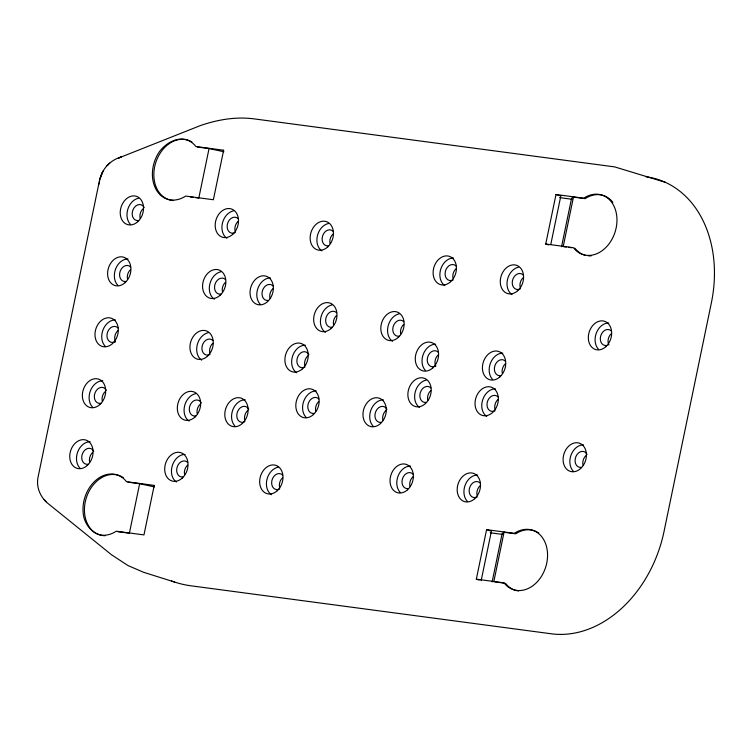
<?xml version="1.0" encoding="UTF-8"?>
<svg xmlns="http://www.w3.org/2000/svg" width="752" height="752" viewBox="0 0 752 752"><rect width="100%" height="100%" fill="white"/><g stroke="black" fill="none" stroke-linecap="round" stroke-linejoin="round"><path stroke-width="1.13" d="M99.264 184.005C99.706 171.409 109.284 160.167 121.335 156.952L118.365 158.127L200.455 125.546C217.864 119.606 236.006 116.438 254.373 118.91L614.666 166.897L665.219 182.275M99.414 180.912L38.164 476.665C35.682 487.324 40.749 498.256 49.35 504.573L111.559 554.797L127.953 565.532L143.359 572.206L174.699 582.086M154.498 486.911L139.646 483.715L129.391 533.224L117.707 531.673M223.908 151.754L209.047 148.567L198.801 198.077L195.614 197.654M476.326 579.172L486.582 529.662L514.283 533.347A31.227 23.801 -72.5 0 1 544.89 541.957A31.227 23.801 -72.5 0 1 536.458 582.64A31.227 23.801 -72.5 0 1 504.037 582.856L476.326 579.172L479.221 580.083M545.736 244.015L555.991 194.505L583.693 198.199A31.227 23.801 -72.5 0 1 614.29 206.809A31.227 23.801 -72.5 0 1 605.868 247.493A31.227 23.801 -72.5 0 1 573.438 247.709L545.736 244.015L548.631 244.926M481.148 580.694L491.404 531.175L486.582 529.662M550.793 244.409L560.804 196.028L555.991 194.505M492.137 581.879L502.157 533.488L504.047 532.247L515.731 533.807A31.227 23.801 -72.5 0 1 538.855 533.102M561.547 246.722L571.567 198.331L573.456 197.099L585.141 198.65A31.227 23.801 -72.5 0 1 612.861 202.391M493.801 581.757L504.047 532.247M573.456 197.099L563.201 246.609L566.388 247.032M108.579 164.124L107.019 165.637L109.811 162.987M197.372 147.007L209.047 148.567M559.695 197.626L571.934 199.261M190.303 196.939L193.49 197.372M568.512 247.314L571.699 247.737M127.962 482.164L139.646 483.715M490.285 532.783L502.524 534.418M494.863 581.898L504.413 583.176M44.124 499.497L46.032 501.716M646.006 176.767A117.105 89.253 -72.5 0 1 711.364 302.887L664.044 531.401A117.105 89.253 -72.5 0 1 551.357 633.795L191.064 585.817A156.143 119.004 -72.5 0 1 171.531 580.986M400.713 333.926A8.197 6.251 -72.5 0 1 403.702 324.403M382.862 420.105A8.197 6.251 -72.5 0 1 385.851 410.583M315.718 411.165A8.197 6.251 -72.5 0 1 318.707 401.643M333.568 324.986A8.197 6.251 -72.5 0 1 336.558 315.464M102.263 401.07A8.197 6.251 -72.5 0 1 105.252 391.548M197.221 413.722A8.197 6.251 -72.5 0 1 200.211 404.2M222.46 291.851A8.197 6.251 -72.5 0 1 225.45 282.32M127.502 279.199A8.197 6.251 -72.5 0 1 130.491 269.677M115.526 341.925A8.197 6.251 -72.5 0 1 117.867 330.617M209.836 352.782A8.197 6.251 -72.5 0 1 212.835 343.26M184.597 474.662A8.197 6.251 -72.5 0 1 187.596 465.14M89.638 462.01A8.197 6.251 -72.5 0 1 92.628 452.488M140.116 218.259A8.197 6.251 -72.5 0 1 143.106 208.736M235.075 230.911A8.197 6.251 -72.5 0 1 238.074 221.389M330.043 243.554A8.197 6.251 -72.5 0 1 333.033 234.032M269.94 298.168A8.197 6.251 -72.5 0 1 272.929 288.646M304.804 365.434A8.197 6.251 -72.5 0 1 307.794 355.912M244.701 420.048A8.197 6.251 -72.5 0 1 247.69 410.526M279.565 487.305A8.197 6.251 -72.5 0 1 282.555 477.783M520.158 287.217A8.197 6.251 -72.5 0 1 523.148 277.695M453.014 278.278A8.197 6.251 -72.5 0 1 456.003 268.755M435.812 366.243A8.197 6.251 -72.5 0 1 438.162 354.925M502.317 373.396A8.197 6.251 -72.5 0 1 505.306 363.874M427.775 400.149A8.197 6.251 -72.5 0 1 430.764 390.626M494.919 409.088A8.197 6.251 -72.5 0 1 497.909 399.566M409.925 486.328A8.197 6.251 -72.5 0 1 412.923 476.806M477.078 495.267A8.197 6.251 -72.5 0 1 480.067 485.745M582.997 465.103A8.197 6.251 -72.5 0 1 585.987 455.571M608.885 345.008A8.197 6.251 -72.5 0 1 611.226 333.7M591.204 255.849A31.227 23.801 -72.5 0 1 588.083 255.783M585.056 255.21A31.227 23.801 -72.5 0 1 574.885 248.16M518.673 590.94A31.227 23.801 -72.5 0 1 505.476 583.317M105.242 535.706A31.227 23.801 -72.5 0 1 86.264 498.021A31.227 23.801 -72.5 0 1 123.347 477.736M173.618 200.53A31.227 23.801 -72.5 0 1 155.673 162.864A31.227 23.801 -72.5 0 1 191.892 142.015M467.349 501.34A14.833 11.308 -72.5 0 1 465.225 484.955A14.833 11.308 -72.5 0 1 477.595 475.01M477.266 496.903A8.197 6.251 -72.5 0 1 469.351 488.725A8.197 6.251 -72.5 0 1 480.133 483.047M486.76 416.467A14.833 11.308 -72.5 0 1 482.643 399.998A14.833 11.308 -72.5 0 1 495.436 388.831M495.117 410.724A8.197 6.251 -72.5 0 1 487.202 402.546A8.197 6.251 -72.5 0 1 497.984 396.868M492.588 379.469A14.833 11.308 -72.5 0 1 490.464 363.084A14.833 11.308 -72.5 0 1 502.834 353.139M500.841 375.624A8.197 6.251 -72.5 0 1 494.863 365.82A8.197 6.251 -72.5 0 1 505.372 361.176M425.444 370.52A14.833 11.308 -72.5 0 1 423.32 354.145A14.833 11.308 -72.5 0 1 435.681 344.19M435.361 366.083A8.197 6.251 -72.5 0 1 427.446 357.914A8.197 6.251 -72.5 0 1 438.228 352.227M419.616 407.528A14.833 11.308 -72.5 0 1 415.151 392.309A14.833 11.308 -72.5 0 1 426.262 380.07M426.299 402.376A8.197 6.251 -72.5 0 1 420.321 392.572A8.197 6.251 -72.5 0 1 430.84 387.929M400.205 492.4A14.833 11.308 -72.5 0 1 398.081 476.016A14.833 11.308 -72.5 0 1 410.442 466.071M408.458 488.556A8.197 6.251 -72.5 0 1 402.48 478.751A8.197 6.251 -72.5 0 1 412.989 474.108M511.999 294.596A14.833 11.308 -72.5 0 1 507.534 279.377A14.833 11.308 -72.5 0 1 518.645 267.139M520.356 288.843A8.197 6.251 -72.5 0 1 512.441 280.675A8.197 6.251 -72.5 0 1 523.223 274.997M444.855 285.647A14.833 11.308 -72.5 0 1 440.738 269.188A14.833 11.308 -72.5 0 1 453.531 258.011M453.212 279.904A8.197 6.251 -72.5 0 1 445.297 271.735A8.197 6.251 -72.5 0 1 456.079 266.048M373.142 426.177A14.833 11.308 -72.5 0 1 371.018 409.793A14.833 11.308 -72.5 0 1 383.379 399.848M381.386 422.333A8.197 6.251 -72.5 0 1 375.784 411.523A8.197 6.251 -72.5 0 1 386.951 409.323M392.553 341.305A14.833 11.308 -72.5 0 1 388.088 326.086A14.833 11.308 -72.5 0 1 399.199 313.847M399.237 336.153A8.197 6.251 -72.5 0 1 393.258 326.349A8.197 6.251 -72.5 0 1 403.777 321.706M325.409 332.356A14.833 11.308 -72.5 0 1 320.944 317.147A14.833 11.308 -72.5 0 1 332.055 304.908M332.093 327.214A8.197 6.251 -72.5 0 1 326.114 317.41A8.197 6.251 -72.5 0 1 336.623 312.757M305.998 417.238A14.833 11.308 -72.5 0 1 303.874 400.854A14.833 11.308 -72.5 0 1 316.235 390.899M314.242 413.393A8.197 6.251 -72.5 0 1 308.264 403.58A8.197 6.251 -72.5 0 1 318.782 398.936M176.438 482.032A14.833 11.308 -72.5 0 1 172.321 465.573A14.833 11.308 -72.5 0 1 185.114 454.396M183.131 476.89A8.197 6.251 -72.5 0 1 177.152 467.077A8.197 6.251 -72.5 0 1 187.662 462.433M189.062 421.101A14.833 11.308 -72.5 0 1 184.597 405.883A14.833 11.308 -72.5 0 1 195.708 393.644M195.746 415.95A8.197 6.251 -72.5 0 1 190.143 405.14A8.197 6.251 -72.5 0 1 201.31 402.94M201.677 360.161A14.833 11.308 -72.5 0 1 197.212 344.942A14.833 11.308 -72.5 0 1 208.332 332.704M210.034 354.418A8.197 6.251 -72.5 0 1 202.119 346.24A8.197 6.251 -72.5 0 1 212.901 340.562M214.301 299.221A14.833 11.308 -72.5 0 1 209.836 284.002A14.833 11.308 -72.5 0 1 220.947 271.763M220.985 294.079A8.197 6.251 -72.5 0 1 215.006 284.265A8.197 6.251 -72.5 0 1 225.525 279.622M226.916 238.29A14.833 11.308 -72.5 0 1 222.451 223.071A14.833 11.308 -72.5 0 1 233.571 210.833M235.273 232.537A8.197 6.251 -72.5 0 1 227.358 224.369A8.197 6.251 -72.5 0 1 238.14 218.691M79.919 468.082A14.833 11.308 -72.5 0 1 77.794 451.698A14.833 11.308 -72.5 0 1 90.155 441.753M88.163 464.238A8.197 6.251 -72.5 0 1 82.56 453.428A8.197 6.251 -72.5 0 1 93.727 451.228M92.543 407.142A14.833 11.308 -72.5 0 1 90.409 390.767A14.833 11.308 -72.5 0 1 102.78 380.813M100.787 403.307A8.197 6.251 -72.5 0 1 95.184 392.488A8.197 6.251 -72.5 0 1 106.352 390.297M105.158 346.211A14.833 11.308 -72.5 0 1 103.033 329.827A14.833 11.308 -72.5 0 1 115.394 319.882M115.075 341.765A8.197 6.251 -72.5 0 1 107.16 333.597A8.197 6.251 -72.5 0 1 117.942 327.919M117.782 285.271A14.833 11.308 -72.5 0 1 115.648 268.887A14.833 11.308 -72.5 0 1 128.019 258.942M126.026 281.427A8.197 6.251 -72.5 0 1 120.047 271.622A8.197 6.251 -72.5 0 1 130.566 266.979M130.397 224.331A14.833 11.308 -72.5 0 1 127.84 209.178A14.833 11.308 -72.5 0 1 138.603 198.18M138.641 220.496A8.197 6.251 -72.5 0 1 133.038 209.676A8.197 6.251 -72.5 0 1 144.205 207.486M573.278 471.166A14.833 11.308 -72.5 0 1 571.144 454.791A14.833 11.308 -72.5 0 1 583.514 444.836M581.522 467.33A8.197 6.251 -72.5 0 1 575.919 456.511A8.197 6.251 -72.5 0 1 587.086 454.321M598.517 349.295A14.833 11.308 -72.5 0 1 596.383 332.91A14.833 11.308 -72.5 0 1 608.753 322.965M606.761 345.45A8.197 6.251 -72.5 0 1 600.782 335.646A8.197 6.251 -72.5 0 1 611.301 331.002M271.406 494.684A14.833 11.308 -72.5 0 1 266.941 479.466A14.833 11.308 -72.5 0 1 278.052 467.227M279.753 488.932A8.197 6.251 -72.5 0 1 271.839 480.763A8.197 6.251 -72.5 0 1 282.62 475.085M234.981 426.111A14.833 11.308 -72.5 0 1 232.857 409.737A14.833 11.308 -72.5 0 1 245.218 399.782M244.898 421.675A8.197 6.251 -72.5 0 1 237.162 418.244A8.197 6.251 -72.5 0 1 240.48 407.669A8.197 6.251 -72.5 0 1 248.79 409.267M296.645 372.804A14.833 11.308 -72.5 0 1 292.519 356.345A14.833 11.308 -72.5 0 1 305.321 345.168M304.992 367.061A8.197 6.251 -72.5 0 1 297.256 363.63A8.197 6.251 -72.5 0 1 300.574 353.055A8.197 6.251 -72.5 0 1 308.893 354.653M260.22 304.24A14.833 11.308 -72.5 0 1 258.096 287.856A14.833 11.308 -72.5 0 1 270.457 277.911M268.464 300.396A8.197 6.251 -72.5 0 1 262.486 290.592A8.197 6.251 -72.5 0 1 273.004 285.948M321.884 250.933A14.833 11.308 -72.5 0 1 317.419 235.714A14.833 11.308 -72.5 0 1 328.53 223.476M328.568 245.782A8.197 6.251 -72.5 0 1 322.589 235.978A8.197 6.251 -72.5 0 1 333.098 231.334M154.216 485.397L143.97 534.907L116.259 531.222A31.227 23.801 -72.5 0 1 106.135 535.104C95.184 536.768 86.245 526.955 83.829 517.094A31.227 23.801 -72.5 0 1 96.294 479.908A31.227 23.801 -72.5 0 1 126.515 481.703L154.216 485.397M223.626 150.24L213.371 199.75L185.669 196.065A31.227 23.801 -72.5 0 1 156.35 189.936A31.227 23.801 -72.5 0 1 159.537 151.509C165.882 143.228 177.312 136.187 187.906 140.248A31.227 23.801 -72.5 0 1 195.924 146.555L223.626 150.24M102.187 172.998L99.856 179.145L103.099 171.042L102.187 172.998M474.691 498.726A14.833 11.308 -72.5 0 0 474.653 473.845A14.833 11.308 -72.5 0 0 457.169 489.731A14.833 11.308 -72.5 0 0 474.691 498.726M492.541 412.547A14.833 11.308 -72.5 0 0 492.494 387.665A14.833 11.308 -72.5 0 0 475.02 403.551A14.833 11.308 -72.5 0 0 492.541 412.547M499.93 376.855A14.833 11.308 -72.5 0 0 499.892 351.964A14.833 11.308 -72.5 0 0 482.408 367.85A14.833 11.308 -72.5 0 0 499.93 376.855M432.785 367.907A14.833 11.308 -72.5 0 0 432.748 343.025A14.833 11.308 -72.5 0 0 415.264 358.911A14.833 11.308 -72.5 0 0 432.785 367.907M425.397 403.608A14.833 11.308 -72.5 0 0 425.35 378.717A14.833 11.308 -72.5 0 0 407.866 394.603A14.833 11.308 -72.5 0 0 425.397 403.608M407.546 489.787A14.833 11.308 -72.5 0 0 407.509 464.896A14.833 11.308 -72.5 0 0 390.025 480.782A14.833 11.308 -72.5 0 0 407.546 489.787M517.78 290.676A14.833 11.308 -72.5 0 0 517.733 265.785A14.833 11.308 -72.5 0 0 500.259 281.671A14.833 11.308 -72.5 0 0 517.78 290.676M450.636 281.727A14.833 11.308 -72.5 0 0 450.589 256.846A14.833 11.308 -72.5 0 0 433.105 272.732A14.833 11.308 -72.5 0 0 450.636 281.727M380.484 423.564A14.833 11.308 -72.5 0 0 380.437 398.673A14.833 11.308 -72.5 0 0 362.962 414.559A14.833 11.308 -72.5 0 0 380.484 423.564M398.325 337.385A14.833 11.308 -72.5 0 0 398.287 312.494A14.833 11.308 -72.5 0 0 380.803 328.38A14.833 11.308 -72.5 0 0 398.325 337.385M331.181 328.445A14.833 11.308 -72.5 0 0 331.143 303.554A14.833 11.308 -72.5 0 0 313.659 319.44A14.833 11.308 -72.5 0 0 331.181 328.445M313.34 414.615A14.833 11.308 -72.5 0 0 313.293 389.733A14.833 11.308 -72.5 0 0 295.809 405.619A14.833 11.308 -72.5 0 0 313.34 414.615M182.219 478.112A14.833 11.308 -72.5 0 0 182.181 453.23A14.833 11.308 -72.5 0 0 164.697 469.116A14.833 11.308 -72.5 0 0 182.219 478.112M194.834 417.181A14.833 11.308 -72.5 0 0 194.796 392.29A14.833 11.308 -72.5 0 0 177.312 408.176A14.833 11.308 -72.5 0 0 194.834 417.181M207.458 356.241A14.833 11.308 -72.5 0 0 207.42 331.359A14.833 11.308 -72.5 0 0 189.936 347.245A14.833 11.308 -72.5 0 0 207.458 356.241M220.073 295.301A14.833 11.308 -72.5 0 0 220.035 270.419A14.833 11.308 -72.5 0 0 202.551 286.305A14.833 11.308 -72.5 0 0 220.073 295.301M232.697 234.37A14.833 11.308 -72.5 0 0 232.659 209.479A14.833 11.308 -72.5 0 0 215.175 225.365A14.833 11.308 -72.5 0 0 232.697 234.37M87.26 465.469A14.833 11.308 -72.5 0 0 87.213 440.587A14.833 11.308 -72.5 0 0 69.739 456.464A14.833 11.308 -72.5 0 0 87.26 465.469M99.875 404.529A14.833 11.308 -72.5 0 0 99.837 379.647A14.833 11.308 -72.5 0 0 82.353 395.533A14.833 11.308 -72.5 0 0 99.875 404.529M112.499 343.598A14.833 11.308 -72.5 0 0 112.452 318.707A14.833 11.308 -72.5 0 0 94.978 334.593A14.833 11.308 -72.5 0 0 112.499 343.598M125.114 282.658A14.833 11.308 -72.5 0 0 125.076 257.767A14.833 11.308 -72.5 0 0 107.592 273.653A14.833 11.308 -72.5 0 0 125.114 282.658M137.738 221.718A14.833 11.308 -72.5 0 0 137.691 196.836A14.833 11.308 -72.5 0 0 120.217 212.722A14.833 11.308 -72.5 0 0 137.738 221.718M580.61 468.552A14.833 11.308 -72.5 0 0 580.572 443.671A14.833 11.308 -72.5 0 0 563.088 459.557A14.833 11.308 -72.5 0 0 580.61 468.552M605.849 346.681A14.833 11.308 -72.5 0 0 605.811 321.79A14.833 11.308 -72.5 0 0 588.327 337.676A14.833 11.308 -72.5 0 0 605.849 346.681M277.178 490.765A14.833 11.308 -72.5 0 0 277.14 465.873A14.833 11.308 -72.5 0 0 259.656 481.759A14.833 11.308 -72.5 0 0 277.178 490.765M242.313 423.498A14.833 11.308 -72.5 0 0 242.276 398.616A14.833 11.308 -72.5 0 0 224.792 414.502A14.833 11.308 -72.5 0 0 242.313 423.498M302.417 368.884A14.833 11.308 -72.5 0 0 302.379 344.002A14.833 11.308 -72.5 0 0 284.895 359.888A14.833 11.308 -72.5 0 0 302.417 368.884M267.552 301.627A14.833 11.308 -72.5 0 0 267.515 276.745A14.833 11.308 -72.5 0 0 250.031 292.631A14.833 11.308 -72.5 0 0 267.552 301.627M327.656 247.013A14.833 11.308 -72.5 0 0 327.618 222.131A14.833 11.308 -72.5 0 0 310.134 238.017A14.833 11.308 -72.5 0 0 327.656 247.013"/></g></svg>
